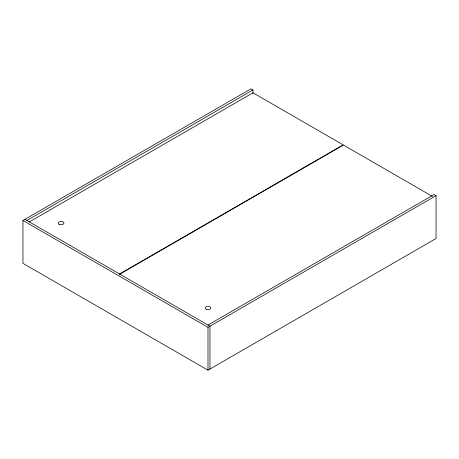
<?xml version="1.0" encoding="UTF-8"?>
<svg xmlns="http://www.w3.org/2000/svg" width="459" height="459" viewBox="0 0 459 459"><rect width="100%" height="100%" fill="white"/><g stroke="black" fill="none" stroke-linecap="round" stroke-linejoin="round"><path stroke-width="0.69" d="M207.99 325.047L434.082 194.513L436.05 195.649L436.05 238.514L207.99 370.184L22.95 263.351L22.95 220.486L251.01 88.817L252.984 89.953L252.984 93.527M26.886 220.486L252.984 89.953M29.198 222.013L252.984 92.81L343.194 144.895L119.409 274.098M119.633 274.23L343.418 145.027L432.395 196.395M22.95 220.486L207.99 327.319L436.05 195.649M24.918 219.35L209.958 326.183L209.958 369.047M207.99 327.319L207.99 370.184M59.492 224.462A2.863 1.652 0 0 0 63.939 223.194A2.863 1.652 0 0 0 59.813 221.605A2.863 1.652 0 0 0 59.492 224.462M206.481 309.309A2.869 1.652 0 0 0 210.853 307.955A2.869 1.652 0 0 0 206.63 306.446A2.869 1.652 0 0 0 206.481 309.309"/></g></svg>
